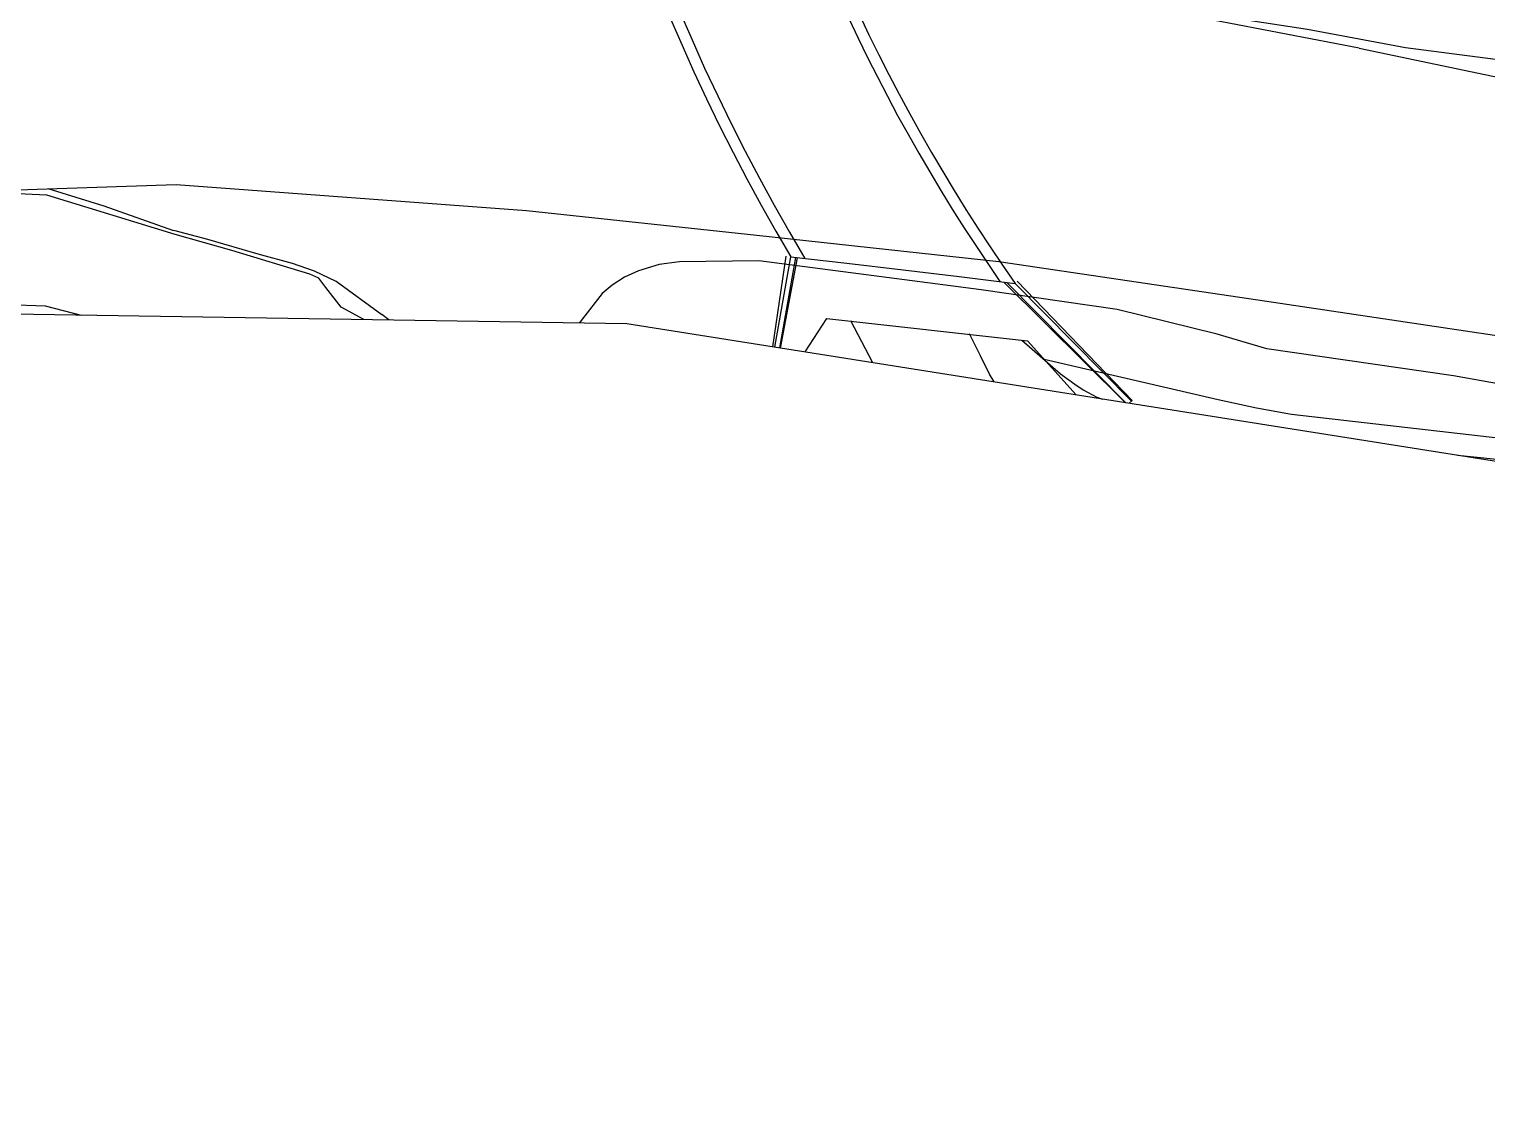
# Model space of a CAD drawing. Header units: millimetres. Extents: x 7782 to 8578, y 1103 to 1809.
# Drawn here: x 8285.9 to 8401.9, y 1363.2 to 1449.2 of the extents above; entities that cross this region are included whole.
import ezdxf
from ezdxf.xclip import XClip

# ---------------------------------------------------------------- set-up
doc = ezdxf.new("R2010")
doc.units = ezdxf.units.MM
doc.header["$LTSCALE"] = 10
doc.header["$MEASUREMENT"] = 0
doc.header["$XCLIPFRAME"] = 2
doc.layers.add('TX-PAPR', color=2, linetype='Continuous', plot=False)
doc.layers.add('TZ-BASE', color=253, linetype='Continuous')

# ---------------------------------------------------------------- blocks, each defined once
blk = doc.blocks.new('JD-FCHJF5CGNX')
at = {"layer": 'TZ-BASE'}
for p, q in [((487.11, -46.04), (488.61, -35.86)), ((487.18, -46.06), (488.99, -35.91)), ((487.57, -46.13), (489.39, -35.96)), ((487.6, -46.13), (489.52, -35.97)), ((515.76, -47.68), (505.94, -37.91)), ((515.78, -47.67), (506.18, -37.94)), ((516.07, -47.39), (506.82, -38.02)), ((516.14, -47.32), (507, -37.84)), ((515.76, -47.68), (516.14, -47.32))]:
    blk.add_line(p, q, dxfattribs=at)
for points in [[(472.36, -0.94), (480.31, -19.01, 0.030131), (488.99, -35.91)], [(473.39, -1.06), (481.13, -18.65, 0.031212), (490.11, -36.04)], [(487.26, -2.67), (492.16, -13.8, 0.047703), (505.62, -37.87)], [(488.3, -2.79), (492.98, -13.44, 0.049109), (506.82, -38.02)], [(488.99, -35.91, -0.004112), (506.82, -38.02)]]:
    blk.add_lwpolyline(points, format="xyb", dxfattribs=at)
for points, elevation in [([(507.37, -42.53), (510.44, -45.22), (511.57, -46.04), (512.24, -46.48), (513.33, -47.06), (515.12, -47.69), (517.92, -48.46), (521.78, -49.32), (524.08, -49.75), (526.84, -50.17), (547.74, -52.26), (554.09, -52.98), (559.26, -53.72), (578.27, -57.33), (597.4, -60.7), (610.26, -63.18), (619.6, -65.09), (627.55, -66.94), (654.33, -73.51), (661.17, -75.16), (669.1, -77.33), (675.17, -79.16)], 40), ([(509.14, -44.05), (522.97, -47.26), (526.02, -47.92), (528.81, -48.42), (547.99, -50.63), (553.81, -51.37), (559.66, -52.2), (565.67, -53.18), (596.88, -59.07), (623.25, -64.2), (628.8, -65.33), (636.57, -67.17), (646.16, -69.56), (653.85, -71.61), (667.16, -75.73), (670.8, -76.84), (674.62, -77.93), (675.43, -78.13)], 41), ([(508.89, -48.5), (509.87, -48.13), (510.55, -48.62), (514.53, -53.06), (517.14, -55.88), (521.5, -60.11), (522.37, -60.96), (522.83, -61.61), (522.95, -61.95), (522.93, -62.19), (522.81, -62.35), (522.54, -62.38), (521.43, -61.69), (518.74, -59.61), (517.23, -58.36), (515.88, -57.18), (514.62, -55.98), (508.53, -49.13)], 34), ([(513.36, -48.74), (524.5, -51.02), (527.2, -51.51), (529.74, -51.9), (535.95, -52.57), (545.55, -53.23), (549.88, -53.48), (554.88, -54.09), (561.29, -55.15), (583.94, -59.72), (609.26, -64.61), (620.33, -66.78), (628.98, -68.62), (643, -71.87), (652.25, -74.2), (666.33, -78.09), (674.87, -80.33)], 39), ([(515.66, -51.3), (518.94, -51.24), (521.94, -51.51), (530.29, -53.15), (531.88, -53.47), (535.73, -53.92), (546.09, -54.66), (551.42, -55.14), (556.61, -55.82), (563.23, -56.86), (573.07, -58.65), (594.13, -62.86), (622.21, -68.65), (633.67, -71.06), (648.94, -74.37), (656.15, -76.03), (661.48, -77.47), (670.6, -80.25), (674.57, -81.54)], 38), ([(517.71, -53.58), (520.17, -53.45), (521.78, -53.55), (523.62, -53.86), (527.92, -55.19), (529.3, -55.55), (531.25, -55.81), (540.11, -56.02), (543.73, -56.17), (547.32, -56.47)], 37)]:
    blk.add_lwpolyline(points, dxfattribs=dict(at, elevation=elevation))
for points in [[(430.48, -7.36, 45.72), (438.77, -7.63, 45.47), (455.03, -8.61, 44.98), (462.18, -9.28, 44.71), (467.81, -10.28, 44.48), (470.55, -11.34, 44.64), (473.3, -13.33, 44.54), (477.18, -14.18, 44.48), (482.85, -14.38, 44.32), (488.75, -14.91, 43.99), (493.03, -14.65, 43.89), (496.29, -14.19, 43.91), (510.18, -14.98, 43.71), (514.97, -15.46, 43.54), (530.08, -17.8, 43.29), (537.87, -19.25, 42.83), (549.33, -20.74, 41.86), (558.9, -20.63, 40.55), (563.56, -19.92, 40.04), (566.01, -18.43, 39.58)], [(534.2, -19.3, 43.13), (518.71, -16.33, 43.5), (507, -15.08, 43.83), (499.06, -14.61, 43.72), (491.64, -15.15, 44.05), (482.73, -15.06, 44.28), (474.76, -14.32, 44.43), (472.57, -13.48, 44.36), (471.37, -12.38, 44.36), (468.5, -10.85, 44.5), (465.03, -10.23, 44.61), (453.95, -9.22, 45.01), (431.06, -7.91, 45.56), (430.86, -7.9, 45.57)], [(534.2, -19.3, 43.13), (550.25, -22.67, 43.24), (569.16, -26.36, 43.03), (603.5, -33.51, 41.91), (625.1, -37.93, 41.56), (650.43, -43.82, 41.19), (650.63, -43.89, 41.18), (680.44, -52.82, 40.93), (681.71, -53.24, 40.92)], [(452.01, -38.33, 45.22), (451.44, -37.59, 45.17), (450.74, -37.28, 44.98), (444.52, -35.41, 45.2), (440.03, -34.13, 45.54), (429.81, -30.99, 46.02), (385.82, -28.99, 47.58), (362.24, -28.67, 47.78), (341.34, -29.27, 48.17), (324.78, -30.35, 49.44), (312.57, -31.02, 49.65), (273.34, -33.41, 50.42), (270.24, -34.58, 50.77), (267.63, -36.12, 50.93)], [(324.91, -30.01, 47.98), (344.61, -28.55, 47.98), (367.2, -28.2, 47.81), (396.52, -28.86, 47.19), (423.52, -30.7, 46.52), (440.1, -30.15, 46.63)], [(473.08, -48.24, 46.5), (474.12, -49.89, 46.7), (475.07, -51.32, 46.89), (475.28, -51.88, 46.92), (474.93, -52.28, 46.92), (474.2, -52.81, 46.91), (473.59, -53.12, 46.89), (472.57, -52.62, 46.84), (471.24, -51.54, 46.74), (469.72, -50.38, 46.68), (467.52, -48.77, 46.63), (465.62, -47.45, 46.59), (463.44, -45.9, 46.43), (461.15, -44.09, 46.38), (458.83, -42.34, 46.37), (456.46, -40.5, 46.2), (456.47, -40.51, 46.21), (456.47, -40.51, 46.21), (452.84, -37.87, 46.29), (451.1, -37.03, 46.26), (449.35, -36.44, 46.26), (446.63, -35.68, 46.26), (442.63, -34.51, 46.2), (439.91, -33.81, 45.99), (439.91, -33.82, 46.01), (434.37, -31.88, 46.08), (434.37, -31.88, 46.01), (434.37, -31.88, 46.01), (429.92, -30.49, 46.01)], [(440.1, -30.15, 46.63), (467.97, -32.21, 46.03), (486.29, -34.18, 45.69), (505.53, -36.26, 45.1), (526.13, -39.33, 44.34), (546.72, -42.41, 43.9), (569.1, -46.35, 43.59), (595.78, -51.8, 42.56), (630.1, -59.76, 41.95), (669.24, -70.34, 41.49), (676.81, -72.66, 41.41)], [(267.63, -36.12, 50.93), (272.86, -36.72, 52.64), (290.93, -39.8, 58.53), (307.03, -45.3, 62.35), (312.14, -48.01, 63.65), (317.28, -51.54, 66.09), (326.89, -56.71, 71.02), (329.76, -57.49, 71.97), (333.69, -57.6, 72.91), (361.45, -55.67, 74.17), (381.49, -53.81, 70.14), (407.57, -49.74, 64.35), (425.76, -45.88, 59.41), (444.59, -43.59, 55.09), (451.69, -44.42, 53.22), (457.66, -46.45, 51.82)], [(559.34, -48.53, 43.54), (541.69, -45.38, 44.02), (526.85, -43.23, 44.56), (522.89, -42.06, 44.59), (514.93, -40.1, 44.69), (504.13, -38.52, 44.86), (486.44, -36.22, 45.07), (480.14, -36.29, 45.57), (478.52, -36.51, 45.69), (476.88, -37.02, 45.82), (475.75, -37.53, 46.01), (474.78, -38.15, 46.08), (473.99, -38.83, 46.08), (472.42, -40.83, 46.08), (472.24, -41.07, 46.08), (472.24, -41.07, 46.08), (472.24, -41.07, 46.08), (472.24, -41.07, 46.08), (472.15, -41.16, 46.08), (471.82, -42.2, 46.1), (471.61, -43.68, 46.12), (471.79, -45.04, 46.17), (472.25, -46.41, 46.26), (472.69, -47.46, 46.42), (473.08, -48.24, 46.5)], [(388.54, -37.96, 56.63), (405.77, -38.62, 57.54), (420.67, -39.48, 57.53), (429.69, -39.81, 57.25), (434.64, -41.07, 56.95), (438.09, -42.59, 56.24), (442.65, -45.47, 54.65), (444.05, -47.19, 54.4)], [(468.69, -50.05, 42.22), (464.63, -47.16, 44.75), (461.29, -44.27, 45.14), (453.22, -39.91, 45.34), (452.01, -38.33, 45.22)], [(485.06, -51.4, 37.89), (491.85, -40.8, 42.93), (507.81, -42.58, 42.82), (519.51, -55.58, 36.14)], [(495.13, -46.96, 35.25), (497.11, -47.37, 35.25), (497.19, -47.34, 35.3), (497.34, -47.14, 35.32), (497.05, -46.68, 35.34), (495.57, -44.43, 35.35), (493.77, -41, 35.4)], [(545.24, -80.96, 35.21), (541.34, -78.48, 35.21), (536.71, -75.17, 35.28), (531.93, -71.76, 35.33), (526.82, -68.07, 35.3), (521.99, -64.36, 35.3), (518.06, -61.21, 35.3), (514.83, -58.51, 35.3), (514.02, -57.76, 35.3), (512.76, -56.52, 35.3), (511.64, -55.41, 35.3), (510.59, -54.19, 35.3), (510.35, -53.94, 35.3), (509.6, -53.01, 35.3), (508.45, -51.55, 35.3), (507.45, -50.03, 35.3), (506.59, -48.51, 35.3), (505.85, -47.08, 35.18), (504.8, -45.23, 35.15), (504.06, -43.78, 35.15), (503.19, -42.03, 35.15), (503.19, -42.03, 35.16)], [(506.74, -46.61, 35.9), (507.88, -49.6, 35.9), (509.72, -52.97, 35.9), (510.93, -54.61, 35.9), (513.07, -56.61, 35.9)], [(591.27, -105.4, 34.66), (582.95, -100.49, 34.84), (571.97, -94.36, 34.83), (559.11, -87.21, 34.84), (551.87, -82.53, 34.72), (546.82, -79.45, 34.72), (542.33, -76.46, 34.68), (539.16, -74.27, 34.49), (537.15, -73.01, 34.37), (534.45, -71.23, 34.27), (531.94, -69.48, 34.27), (529.91, -67.87, 34.27), (527.47, -66.19, 34.27), (524.56, -64.02, 34.27), (522.16, -62.22, 34.17), (519.81, -60.46, 34.08), (517.51, -58.48, 33.93), (514.86, -56.03, 33.91), (512.79, -53.95, 33.91), (510.83, -51.84, 33.91), (509.33, -50.1, 33.89), (509.1, -49.57, 33.91), (508.65, -48.96, 33.92)]]:
    blk.add_polyline3d(points, dxfattribs=at)

msp = doc.modelspace()

# ---------------------------------------------------------------- linework, layer by layer
at = {"layer": 'TX-PAPR', "flags": 128}
msp.add_lwpolyline([(8534.24, 1393.95), (8333.46, 1425.74), (8218.8, 1427.55), (7866, 1392.44), (7849.04, 1541.49), (8212.53, 1577.67), (8346.43, 1575.56), (8571.06, 1539.99), (8534.24, 1393.95)], dxfattribs=at)

# ---------------------------------------------------------------- block references
at = {"layer": 'TZ-BASE'}
ref = msp.add_blockref('JD-FCHJF5CGNX', (7857.52, 1466.97), dxfattribs=at)
XClip(ref).set_block_clipping_path([(676.7182880347, -73.0184777296), (475.9393539433, -41.2233870279), (361.2814925293, -39.4163198931), (8.4814334429, -74.5264229504), (-8.4814334428, 74.5264229504), (355.0155153617, 110.7010635291), (488.9166336806, 108.5907127233), (713.5473948341, 73.0184777298)])

doc.saveas('drawing.dxf')
